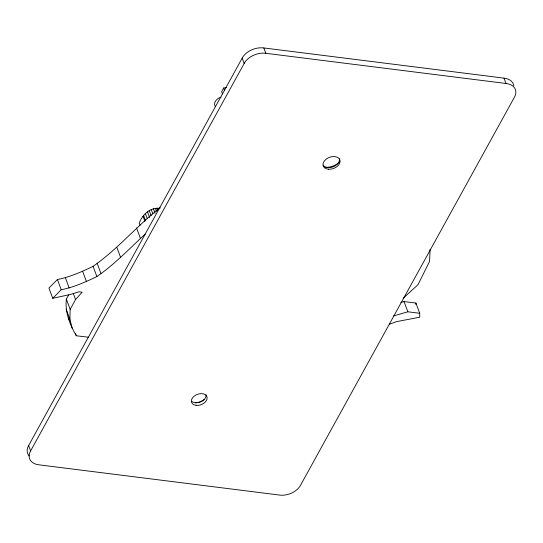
<?xml version="1.0" encoding="UTF-8"?>
<svg xmlns="http://www.w3.org/2000/svg" width="543" height="543" viewBox="0 0 543 543"><rect width="100%" height="100%" fill="white"/><g stroke="black" fill="none" stroke-linecap="round" stroke-linejoin="round"><path stroke-width="0.81" d="M415.918 304.616L415.918 303.048L404.04 301.562L400.877 302.485M415.918 303.048L419.725 313.284L419.719 317.2L396.533 321.646L389.379 324.212M88.346 337.203L76.339 335.778C69.904 324.775 64.807 312.076 66.355 299.112L68.662 294.917M72.165 328.311L69.918 319.291L70.162 309.34L66.355 299.112M430.11 249.21L429.581 261.38L418.029 284.654L403.293 298.148M70.162 309.34L75.552 299.566L82.156 292.195L79.027 291.801L70.149 294.516L52.739 298.29L48.931 288.055L57.429 279.516C69.904 277.059 81.674 271.846 93.077 266.328C117.641 249.291 136.646 226.017 160.178 207.725M159.893 208.315C150.323 207.1 142.347 214.566 139.239 223.085L140.06 225.291M222.467 93.953L221.639 91.719L223.689 87.993L226.519 87.579M29.132 455.896A16.724 11.213 -20.4 0 1 28.63 445.545L242.185 58.121A16.677 11.179 -20.4 0 1 263.823 47.954L503.985 78.124A16.568 11.111 -20.4 0 1 513.793 85.733M30.618 450.894L244.174 63.477A16.677 11.179 -20.4 0 1 265.812 53.302L505.974 83.479A16.568 11.111 -20.4 0 1 514.323 97.414L300.761 484.838A16.256 10.901 -20.4 0 1 279.129 495.006L38.967 464.828A16.724 11.213 -20.4 0 1 30.618 450.894L28.63 445.545M52.739 298.29L61.23 289.745C73.712 287.288 85.482 282.082 96.878 276.563C114.682 264.305 129.444 248.674 145.191 234.081M221.049 97.238C217.214 97.991 212.802 102.607 215.232 106.516M393.607 315.945L407.847 311.791L419.725 313.284M68.364 318.076L69.877 320.791M503.985 78.124L505.974 83.479M404.04 301.562L407.847 311.791M263.823 47.954L265.812 53.302M242.185 58.121L244.174 63.477M223.689 87.993L224.524 90.226M157.945 208.295L158.502 209.788M156.778 208.356L157.592 210.562M155.4 208.431L156.493 211.37M153.452 208.865L155.088 213.27M151.219 209.483L152.854 213.888M149.21 210.521L151.124 215.659M147.445 211.641L149.624 217.512M145.402 213.664L147.316 218.809M143.61 215.449L145.524 220.594M143.013 216.25L144.92 221.388M136.564 227.985L140.372 238.214M116.894 247.486L120.702 257.721M97.102 263.145L100.91 273.38M93.077 266.328L96.878 276.563M82.617 271.303L86.425 281.532M73.21 293.268L75.552 299.566M65.37 277.724L69.171 287.96M57.429 279.516L61.23 289.745M75.457 333.422L76.339 335.778M66.117 309.055L69.918 319.291M204.195 399.662A12.184 8.165 -20.4 0 1 195.446 402.872M339.355 162.133A13.487 9.041 -20.4 0 1 325.277 167.292M206.13 394.747A8.179 5.484 -20.4 0 1 201.114 401.616A8.179 5.484 -20.4 0 1 191.883 401.447M339.409 158.787A8.844 5.932 -20.4 0 1 333.307 166.769A8.844 5.932 -20.4 0 1 323.119 165.276M196.05 405.329A8.179 5.484 -20.4 0 0 207.114 397.401A8.179 5.484 -20.4 0 0 194.598 395.827A8.179 5.484 -20.4 0 0 196.05 405.329M328.406 169.206A8.844 5.932 -20.4 0 0 339.993 160.361A8.844 5.932 -20.4 0 0 326.228 159.113A8.844 5.932 -20.4 0 0 328.406 169.206"/></g></svg>
